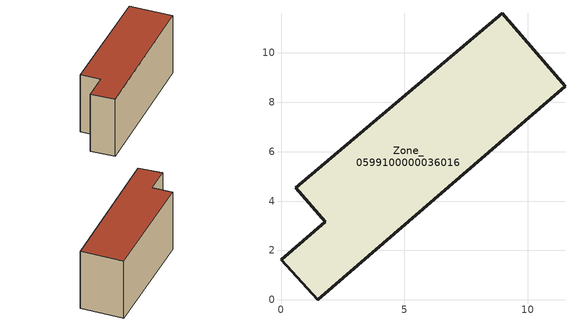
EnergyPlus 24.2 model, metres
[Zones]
Zone_0599100000036016
 floor ground (C_G): 8.96,11.61 11.51,8.66 1.49,0 0,1.62 1.79,3.16 0.61,4.53 z0
 wall outside (C_F): 11.51,8.66 8.96,11.61 0.61,4.53 1.79,3.16 0,1.62 1.49,0 11.51,8.66 z0:5.74
 roof outside (C_R): 1.49,0 11.51,8.66 8.96,11.61 0.61,4.53 1.79,3.16 0,1.62 z5.74
[BUILDING]
Pand.0599100000036016: North Axis=0; Terrain=City; Loads Convergence Tolerance Value=0.04; Temperature Convergence Tolerance Value=0.4; Solar Distribution=FullExterior; Maximum Number of Warmup Days=25; Minimum Number of Warmup Days=1
[Site:Location]
Rotterdam.The.Hague.AP_ZH_NLD Design_Conditions: Latitude=51.96; Longitude=4.45; Time Zone=1; Elevation=-4.5
[SITE:GROUNDTEMPERATURE:BUILDINGSURFACE]
18, 18, 18, 18, 18, 18, 18, 18, 18, 18, 18, 18
[MATERIAL] Thermal Absorptance=0.9; Solar Absorptance=0.7; Visible Absorptance=0.7
Name | Roughness | Thickness | Conductivity | Density | Specific Heat
G.TI.1946 | MediumSmooth | 0.15 | 1 | 540 | 1210
F.TI.1946 | Rough | 0.3 | 0.857143 | 1920 | 840
R.TI.1946 | MediumRough | 0.2 | 0.1 | 1500 | 1000
[CONSTRUCTION]
C_G: G.TI.1946
C_F: F.TI.1946
C_R: R.TI.1946
[ZONE]
Zone_0599100000036016: Type=1; Multiplier=1; Ceiling Height=Autocalculate; Volume=Autocalculate; Floor Area=autocalculate; Part of Total Floor Area=Yes
[ZONEINFILTRATION:DESIGNFLOWRATE]
Infil_Zone_0599100000036016: Zone or ZoneList or Space or SpaceList=Zone_0599100000036016; Schedule=AlwaysOn; Design Flow Rate Calculation Method=Flow/Area; Flow Rate per Floor Area=0.003; Constant Term Coefficient=1; Temperature Term Coefficient=0; Velocity Term Coefficient=0; Velocity Squared Term Coefficient=0
[HVACTEMPLATE:ZONE:IDEALLOADSAIRSYSTEM]
Zone_0599100000036016: Maximum Heating Supply Air Temperature=50; Minimum Cooling Supply Air Temperature=13; Maximum Heating Supply Air Humidity Ratio=0.0156; Minimum Cooling Supply Air Humidity Ratio=0.0077; Heating Limit=NoLimit; Cooling Limit=NoLimit; Dehumidification Control Type=ConstantSensibleHeatRatio; Cooling Sensible Heat Ratio=0.7; Dehumidification Setpoint=60; Humidification Control Type=None; Humidification Setpoint=30; Outdoor Air Method=None; Outdoor Air Flow Rate per Person=0.00944; Outdoor Air Flow Rate per Zone Floor Area=0; Outdoor Air Flow Rate per Zone=0; Demand Controlled Ventilation Type=None; Outdoor Air Economizer Type=NoEconomizer; Heat Recovery Type=None; Sensible Heat Recovery Effectiveness=0.7; Latent Heat Recovery Effectiveness=0.65
[ZONECONTROL:THERMOSTAT]
ThermostatControl_Zone_0599100000036016: Zone or ZoneList=Zone_0599100000036016; Control Type Schedule=DualSetpointControlType; Control 1=Thermostat_Zone_0599100000036016; Temperature Difference Between Cutout And Setpoint=0
[THERMOSTATSETPOINT:DUALSETPOINT]
Thermostat_Zone_0599100000036016: Heating Setpoint Temperature Schedule=HeatingSetpoint_Zone_0599100000036016; Cooling Setpoint Temperature Schedule=CoolingSetpoint_Zone_0599100000036016
[SCHEDULE:COMPACT]
HeatingSetpoint_Zone_0599100000036016: Through: 12/31, For: AllDays, Until: 24:00, 21
CoolingSetpoint_Zone_0599100000036016: Through: 12/31, For: AllDays, Until: 24:00, 24
DualSetpointControlType: Through: 12/31, For: AllDays, Until: 24:00, 4
AlwaysOn: Through: 12/31, For: AllDays, Until: 24:00, 1
